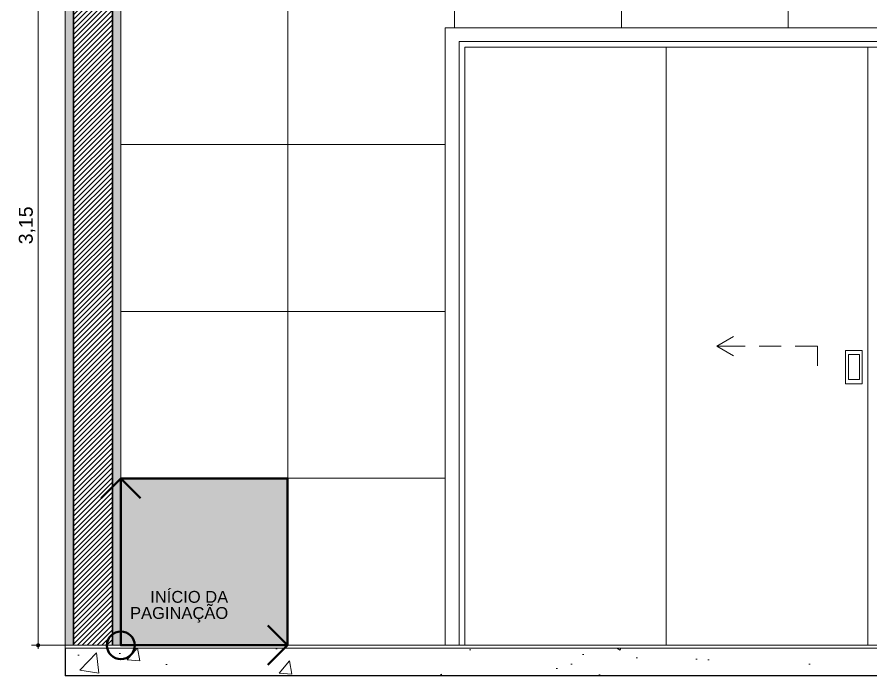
# Model space of a CAD drawing. Header units: metres. Extents: x -1.8 to 75.3, y -2 to 2.8.
# Drawn here: x 56.67 to 59.742, y -2.048 to 0.32 of the extents above; entities that cross this region are included whole.
import ezdxf

# ---------------------------------------------------------------- set-up
doc = ezdxf.new("R2010")
doc.units = ezdxf.units.M
doc.header["$MEASUREMENT"] = 0
doc.layers.add('COTAS CORTE', color=7, linetype='Continuous')
doc.layers.add('PAREDE CONSTRUIR', color=7, linetype='Continuous')
for name, color, linetype, lineweight, true_color in [('COTAS CORTE_Caneta_No__25', 7, 'Continuous', 13, 0x982312), ('LAJES.EST_Caneta_No__254', 7, 'Continuous', 0, 0xd1c9ad), ('LAJES.EST_Caneta_No__97', 7, 'Continuous', 13, 0x6b6b6b), ('NOTAS-EXECUTIVO.ARQ_Caneta_No__12', 7, 'Continuous', 0, 0x030303), ('NOTAS-EXECUTIVO.ARQ_Caneta_No__24', 7, 'Continuous', 40, 0x851f10), ('PAREDE CONSTRUIR_Caneta_No__97', 7, 'Continuous', 13, 0x6b6b6b), ('Portas Archicad_Caneta_No__9', 7, 'Continuous', 9, 0x020202)]:
    doc.layers.add(name, color=color, linetype=linetype, lineweight=lineweight, true_color=true_color)
for name, color, linetype, lineweight in [('LAJES.EST_Caneta_No__4', 7, 'Continuous', 25), ('LAJES.EST_Caneta_No__7', 7, 'Continuous', 13), ('NOTAS-EXECUTIVO.ARQ_Caneta_No__1', 7, 'Continuous', 40), ('PAREDE CONSTRUIR_Caneta_No__241', 7, 'Continuous', 13), ('PAREDE CONSTRUIR_Caneta_No__3', 7, 'Continuous', 30), ('Portas Archicad_Caneta_No__241', 7, 'Continuous', 13)]:
    doc.layers.add(name, color=color, linetype=linetype, lineweight=lineweight)
doc.styles.add('GENERATED_STYLE_1', font='arial.ttf')
doc.dimstyles.new('GENERATED_STYLE__2', dxfattribs={"dimtxt": 0.05, "dimasz": 0.02375, "dimexe": 0.18, "dimexo": 0.267183, "dimgap": 0, "dimtad": 1, "dimzin": 0, "dimdsep": 46, "dimtxsty": 'GENERATED_STYLE_1', "dimblk": 'ARROWHEAD_11', "dimblk1": 'ARROWHEAD_11', "dimblk2": 'ARROWHEAD_11', "dimcen": 0.09, "dimclrd": 256, "dimclre": 256, "dimclrt": 256, "dimadec": 0, "dimazin": 0, "dimtfac": 1, "dimtdec": 4, "dimtmove": 0, "dimatfit": 3, "dimfxl": 0, "dimtolj": 1, "dimtzin": 0, "dimarcsym": 0})

# ---------------------------------------------------------------- blocks, each defined once
blk = doc.blocks.new('*D216', base_point=(11.3494, -1.9382))
at = {"layer": 'COTAS CORTE_Caneta_No__25', "linetype": 'Continuous', "lineweight": 13, "true_color": 0x982312}
for points in [[(56.7395, 1.2118), (56.74, 1.2094), (56.7414, 1.2073), (56.7434, 1.206), (56.7458, 1.2055), (56.7482, 1.206), (56.7502, 1.2073), (56.7516, 1.2094), (56.752, 1.2118), (56.7516, 1.2141), (56.7502, 1.2162), (56.7482, 1.2175), (56.7458, 1.218), (56.7434, 1.2175), (56.7414, 1.2162), (56.74, 1.2141)], [(56.7395, -1.9382), (56.74, -1.9406), (56.7414, -1.9427), (56.7434, -1.944), (56.7458, -1.9445), (56.7482, -1.944), (56.7502, -1.9427), (56.7516, -1.9406), (56.752, -1.9382), (56.7516, -1.9359), (56.7502, -1.9338), (56.7482, -1.9325), (56.7458, -1.932), (56.7434, -1.9325), (56.7414, -1.9338), (56.74, -1.9359)]]:
    blk.add_hatch(color=24, dxfattribs=at).paths.add_polyline_path(points)
at = {"layer": 'COTAS CORTE_Caneta_No__25', "color": 24, "linetype": 'Continuous', "lineweight": 13, "true_color": 0x982312}
for p, q in [((56.7395, 1.2118), (56.7224, 1.2118)), ((56.7458, -1.932), (56.7458, 1.2055)), ((57.013, 1.2118), (56.752, 1.2118)), ((56.7395, -1.9382), (56.7224, -1.9382)), ((56.7458, -1.9507), (56.7458, -1.9445)), ((57.013, -1.9382), (56.752, -1.9382))]:
    blk.add_line(p, q, dxfattribs=at)
for centre in [(56.7458, 1.2118), (56.7458, -1.9382)]:
    blk.add_circle(centre, 0.00625, dxfattribs=at)
at = {"layer": 'COTAS CORTE_Caneta_No__25', "color": 24, "lineweight": 13, "true_color": 0x982312, "char_height": 0.05, "attachment_point": 7, "rotation": 90, "style": 'GENERATED_STYLE_1'}
for s, insert in [('\\A1;{\\pql;\\fArial|b0|i0|c0|p0;\\W1.000000;0,01}', (56.7358, 1.072)), ('\\A1;{\\pql;\\fArial|b0|i0|c0|p0;\\W1.000000;3,15}', (56.7358, -0.4967))]:
    blk.add_mtext(s, dxfattribs=dict(at, insert=insert))
blk = doc.blocks.new('ARROWHEAD_11')
at = {"color": 0, "linetype": 'Continuous', "lineweight": 0}
blk.add_line((0, 0), (-1, 0), dxfattribs=at)
at = {"color": 0, "linetype": 'Continuous', "lineweight": 0, "const_width": 0.25, "flags": 128}
blk.add_lwpolyline([(-0.125, 0, 1), (0.125, 0, 1)], format="xyb", close=True, dxfattribs=at)
blk = doc.blocks.new('símbolo_paginação de piso(1)(1)[10]_13', base_point=(57.0434, -1.9382))
at = {"layer": 'NOTAS-EXECUTIVO.ARQ_Caneta_No__24', "linetype": 'Continuous', "lineweight": 0, "true_color": 0x210704}
blk.add_hatch(color=18, dxfattribs=at).paths.add_polyline_path([(57.6434, -1.3382), (57.0434, -1.3382), (57.0434, -1.9382), (57.6434, -1.9382)])
at = {"layer": 'NOTAS-EXECUTIVO.ARQ_Caneta_No__1', "color": 7, "linetype": 'Continuous', "lineweight": 40}
for p, q in [((57.0434, -1.3382), (56.9727, -1.409)), ((57.0434, -1.9382), (57.0434, -1.3382)), ((57.0434, -1.3382), (57.1141, -1.409)), ((57.6434, -1.9382), (57.5727, -1.8675)), ((57.0434, -1.9382), (57.6434, -1.9382)), ((57.6434, -1.9382), (57.5727, -2.009))]:
    blk.add_line(p, q, dxfattribs=at)
at = {"layer": 'NOTAS-EXECUTIVO.ARQ_Caneta_No__1', "color": 7, "linetype": 'Continuous', "lineweight": 40, "flags": 128}
blk.add_lwpolyline([(57.6434, -1.3382), (57.6434, -1.9382), (57.0434, -1.9382), (57.0434, -1.3382)], close=True, dxfattribs=at)
at = {"layer": 'NOTAS-EXECUTIVO.ARQ_Caneta_No__1', "color": 7, "linetype": 'Continuous', "lineweight": 40}
blk.add_circle((57.0434, -1.9382), 0.05, dxfattribs=at)

msp = doc.modelspace()

# ---------------------------------------------------------------- hatches: boundary and pattern name
at = {"layer": 'LAJES.EST_Caneta_No__254', "linetype": 'Continuous', "lineweight": 0, "true_color": 0xd1c9ad}
h = msp.add_hatch(dxfattribs=at)
h.set_pattern_fill('Haie_OD_000d', color=9, style=0, pattern_type=2)
h.set_pattern_definition([(45, (11.34936, -1.43824), (-0.159099, 0.159099), [0, -0.15, 0, -0.225]), (110, (11.84936, -1.43824), (0.2114308, 0.0769545), [0, -0.11, 0, -0.19])])
h.paths.add_polyline_path([(56.8434, -1.9482), (62.4234, -1.9482), (62.4234, -1.9382), (56.8434, -1.9382)])
at = {"layer": 'LAJES.EST_Caneta_No__97', "linetype": 'Continuous', "lineweight": 13, "true_color": 0x6b6b6b}
h = msp.add_hatch(dxfattribs=at)
h.set_pattern_fill('AR_CONC_000d', color=251, style=0, pattern_type=2)
h.set_pattern_definition([(50, (11.34936, -1.93824), (-0.546554, 0.0478173), [0.05715, -0.62865]), (355, (11.34936, -1.93824), (-0.10573, 0.5731705), [0.04572, -0.502922]), (100.4514, (11.3949, -1.94223), (0.440824, 0.525353), [0.04857, -0.534271]), (46.1842, (11.34936, -1.78584), (-0.813237, 0.126127), [0.085725, -0.942975]), (96.6356, (11.4171, -1.79635), (0.712212, 0.742278), [0.072855, -0.801407]), (351.1842, (11.3494, -1.78584), (0.712212, 0.742278), [0.06858, -0.754379]), (21, (11.42556, -1.82394), (-0.454843, 0.3067956), [0.05715, -0.62865]), (326, (11.42556, -1.82394), (0.185406, 0.552564), [0.04572, -0.50292]), (71.4514, (11.46347, -1.8495), (0.640249, 0.2457683), [0.04857, -0.53427]), (37.5, (11.34936, -1.93824), (0.0092658, 0.2536651), [0, -0.496824, 0, -0.51054, 0, -0.504825]), (7.5, (11.34936, -1.93824), (0.200459, 0.3005417), [0, -0.291084, 0, -0.485394, 0, -0.192405]), (327.5, (11.17944, -1.93824), (-0.4067718, 0.0171862), [0, -0.1905, 0, -0.59436, 0, -0.78867]), (317.5, (11.10324, -1.93824), (0.4443875, 0.0762795), [0, -0.24765, 0, -0.394716, 0, -0.56007])])
h.paths.add_polyline_path([(56.8434, -2.0482), (62.4234, -2.0482), (62.4234, -1.9482), (56.8434, -1.9482)])
at = {"layer": 'PAREDE CONSTRUIR', "linetype": 'Continuous', "lineweight": 0, "true_color": 0xffffff}
for points in [[(56.8434, -1.9382), (56.8734, -1.9382), (56.8734, 1.6118), (56.8434, 1.6118)], [(57.0134, -1.9382), (57.0434, -1.9382), (57.0434, 1.6118), (57.0134, 1.6118)]]:
    msp.add_hatch(color=7, dxfattribs=at).paths.add_polyline_path(points)
at = {"layer": 'PAREDE CONSTRUIR', "linetype": 'Continuous', "lineweight": 0, "true_color": 0x000000}
h = msp.add_hatch(dxfattribs=at)
h.set_pattern_fill('common_brick_000d', color=18, style=0, pattern_type=2)
h.set_pattern_definition([(45, (11.349364, -1.938244), (-0.0088388348, 0.0088388348), [])])
h.paths.add_polyline_path([(56.8734, 1.6118), (56.8734, -1.9382), (57.0134, -1.9382), (57.0134, 1.6118)])
at = {"layer": 'PAREDE CONSTRUIR_Caneta_No__97', "linetype": 'Continuous', "lineweight": 13, "true_color": 0x6b6b6b}
h = msp.add_hatch(dxfattribs=at)
h.set_pattern_fill('Ceramica_60_x_60_000d', color=251, style=0, pattern_type=2)
h.set_pattern_definition([(3e-15, (64.2434, -1.93824), (0, 0.6), []), (90, (64.2434, -1.93824), (-0.6, 0), [])])
h.paths.add_polyline_path([(62.4234, 1.2118), (57.0434, 1.2118), (57.0434, -1.9382), (58.2105, -1.9382), (58.2105, 0.2818), (61.2505, 0.2818), (61.2505, -1.9382), (62.4234, -1.9382)])

# ---------------------------------------------------------------- linework, layer by layer
at = {"layer": 'LAJES.EST_Caneta_No__4', "color": 7, "linetype": 'Continuous', "lineweight": 25}
for p in [(56.8434, -1.9482), (62.4234, -2.0482)]:
    msp.add_line(p, (56.8434, -2.0482), dxfattribs=at)
at = {"layer": 'LAJES.EST_Caneta_No__7', "color": 7, "linetype": 'Continuous', "lineweight": 13}
for p, q in [((56.8434, -1.9382), (56.8434, -1.9482)), ((62.4234, -1.9482), (56.8434, -1.9482)), ((62.4234, -1.9382), (57.0434, -1.9382))]:
    msp.add_line(p, q, dxfattribs=at)
at = {"layer": 'LAJES.EST_Caneta_No__7', "color": 7, "linetype": 'Continuous', "lineweight": 13, "flags": 128}
msp.add_lwpolyline([(57.0434, -1.9382), (57.0134, -1.9382), (56.8734, -1.9382), (56.8434, -1.9382)], dxfattribs=at)
at = {"layer": 'PAREDE CONSTRUIR_Caneta_No__241', "color": 7, "linetype": 'Continuous', "lineweight": 13}
for p, q in [((56.8434, 1.6118), (56.8434, -1.9382)), ((57.0434, 1.2118), (57.0434, -1.9382))]:
    msp.add_line(p, q, dxfattribs=at)
at = {"layer": 'PAREDE CONSTRUIR_Caneta_No__3', "color": 7, "linetype": 'Continuous', "lineweight": 30}
for p, q in [((56.8734, 1.6118), (56.8734, -1.9382)), ((57.0134, 1.6118), (57.0134, -1.9382))]:
    msp.add_line(p, q, dxfattribs=at)
at = {"layer": 'Portas Archicad_Caneta_No__241', "color": 7, "linetype": 'Continuous', "lineweight": 13}
for p, q in [((59.1868, -0.8632), (59.2474, -0.8282)), ((59.2668, -0.8632), (59.1868, -0.8632)), ((59.1868, -0.8632), (59.2474, -0.8982)), ((59.2893, -0.8632), (59.2668, -0.8632)), ((59.4193, -0.8632), (59.3393, -0.8632)), ((59.5493, -0.8632), (59.4693, -0.8632)), ((59.5493, -0.8632), (59.5493, -0.9332))]:
    msp.add_line(p, q, dxfattribs=at)
at = {"layer": 'Portas Archicad_Caneta_No__9', "color": 18, "linetype": 'Continuous', "lineweight": 9, "true_color": 0x020202}
for p, q in [((58.2105, 0.2818), (58.2105, -1.9382)), ((61.2505, 0.2818), (58.2105, 0.2818)), ((58.2605, -1.9382), (58.2605, 0.2318)), ((58.2605, 0.2318), (61.2005, 0.2318)), ((58.2805, -1.9382), (58.2805, 0.2118)), ((58.2805, 0.2118), (59.0055, 0.2118)), ((59.0055, 0.2118), (59.0055, -1.9382)), ((59.0055, 0.2118), (60.4555, 0.2118)), ((59.7305, -1.9382), (59.7305, 0.2118)), ((59.6505, -0.9982), (59.6505, -0.8782)), ((59.6505, -0.8782), (59.7105, -0.8782)), ((59.7105, -0.8782), (59.7105, -0.9982)), ((59.7005, -0.8932), (59.6605, -0.8932)), ((59.6605, -0.8932), (59.6605, -0.9832)), ((59.7005, -0.9832), (59.7005, -0.8932)), ((59.7105, -0.9982), (59.6505, -0.9982)), ((59.6605, -0.9832), (59.7005, -0.9832))]:
    msp.add_line(p, q, dxfattribs=at)

# ---------------------------------------------------------------- block references
at = {"layer": 'NOTAS-EXECUTIVO.ARQ_Caneta_No__1', "color": 7, "linetype": 'Continuous', "lineweight": 40}
msp.add_blockref('símbolo_paginação de piso(1)(1)[10]_13', (57.0434, -1.9382), dxfattribs=at)

# ---------------------------------------------------------------- texts
at = {"layer": 'NOTAS-EXECUTIVO.ARQ_Caneta_No__12', "color": 18, "linetype": 'Continuous', "lineweight": 0, "true_color": 0x030303, "insert": (57.4296, -1.7428), "char_height": 0.0425, "attachment_point": 3, "line_spacing_factor": 0.81868, "style": 'GENERATED_STYLE_1'}
msp.add_mtext('\\A1;{\\pqr;\\fArial|b0|i0|c0|p0;\\W1.000000;INÍCIO DA\\P\\pqr;\\fArial|b0|i0|c0|p0;\\W1.000000;PAGINAÇÃO}', dxfattribs=at)

# ---------------------------------------------------------------- dimensions: what is measured, and where the dimension line sits
at = {"layer": 'COTAS CORTE', "color": 24, "linetype": 'Continuous', "lineweight": 13, "true_color": 0x982312}
dim = msp.add_linear_dim(base=(56.7458, 1.2118), p1=(57.0434, -1.9382), p2=(59.7334, 1.2118), angle=90, dimstyle='GENERATED_STYLE__2', dxfattribs=at)
dim.commit()
dim.dimension.update_dxf_attribs({"geometry": '*D216', "text_midpoint": (56.7108, -0.432), "dimtype": 160, "text_rotation": 90})

doc.saveas('drawing.dxf')
